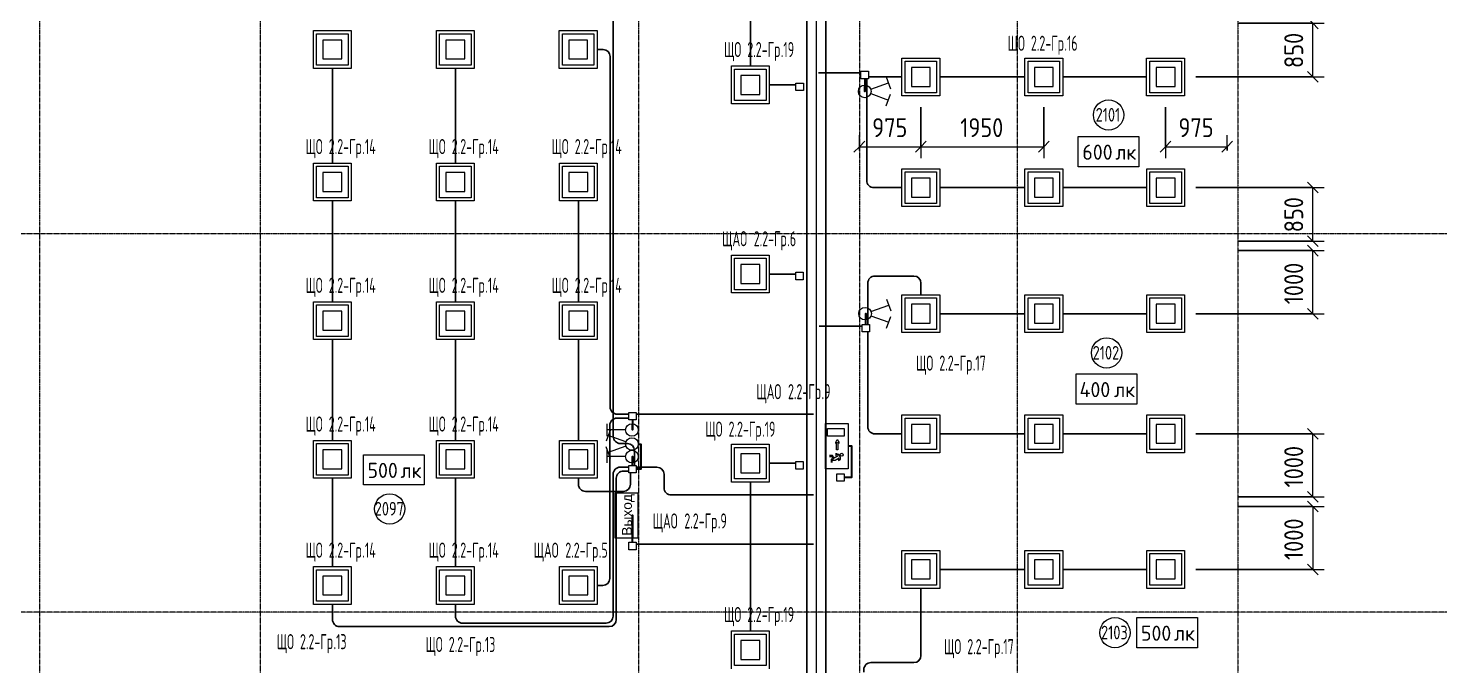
# Model space of a CAD drawing. Header units: millimetres. Extents: x -4730 to 98194, y -4296 to 93388.
# Drawn here: x 35324 to 57702, y 65652 to 75762 of the extents above; entities that cross this region are included whole.
import ezdxf

# ---------------------------------------------------------------- set-up
doc = ezdxf.new("R2010")
doc.units = ezdxf.units.MM
doc.linetypes.add('Линия сетки', pattern=[22.225, 12.7, -3.175, 3.175, -3.175])
for name, color, linetype, lineweight, true_color in [('Кабельные лотки', 5, 'Continuous', 25, 0x0000ff), ('Короба', 7, 'Continuous', 25, 0x008000), ('Соединительные детали коробов', 7, 'Continuous', 25, 0x008000), ('Типовые аннотации', 5, 'Continuous', 18, 0x0000ff)]:
    doc.layers.add(name, color=color, linetype=linetype, lineweight=lineweight, true_color=true_color)
for name, color, linetype, lineweight in [('Марки помещений', 7, 'Continuous', 9), ('Марки силовых электроприборов', 7, 'Continuous', 9), ('Осевая линия', 7, 'Continuous', 18), ('Оси', 7, 'Continuous', 9), ('Провода', 7, 'Continuous', 35), ('Размеры', 7, 'Continuous', 9), ('Размеры-120', 7, 'Continuous', 9)]:
    doc.layers.add(name, color=color, linetype=linetype, lineweight=lineweight)
doc.styles.add('Arial', font='arial.ttf', dxfattribs={"height": 156})
doc.styles.add('GOST Common', font='GOST_Common.ttf', dxfattribs={"width": 0.6, "height": 240})
doc.styles.add('GOST Common_2', font='GOST_Common.ttf', dxfattribs={"height": 240})
doc.styles.add('GOST Common_3', font='GOST_Common.ttf', dxfattribs={"width": 0.9, "height": 300})
doc.styles.add('GOST Common_4', font='GOST_Common.ttf', dxfattribs={"width": 0.8, "height": 216})
doc.dimstyles.new('ADSK_Проверочный', dxfattribs={"dimscale": 304.8, "dimtxt": 301.714499, "dimasz": 0.556693, "dimexe": 0.590551, "dimexo": 0.590551, "dimgap": 0.19685, "dimtad": 1, "dimdec": 3, "dimrnd": 0.001, "dimdsep": 46, "dimtxsty": 'GOST Common_3', "dimblk1": 'OBLIQUE', "dimblk2": 'OBLIQUE', "dimsah": 1, "dimcen": 0.09, "dimazin": 0, "dimtfac": 1, "dimtdec": 4, "dimtix": 1, "dimtmove": 0, "dimatfit": 3, "dimfxl": 1, "dimtvp": 1, "dimtolj": 1, "dimtzin": 0, "dimarcsym": 2})

# ---------------------------------------------------------------- blocks, each defined once
blk = doc.blocks.new('M_Короб_ отвод - Плоский торец - ПВХ - Стандартная-2386742-2-й этаж')
at = {"layer": 'Соединительные детали коробов'}
for p, q in [((0, 111.95), (0, 150.05)), ((-150.05, 0), (-111.95, 0))]:
    blk.add_line(p, q, dxfattribs=at)
blk.add_arc((-111.95, 111.95), 111.95, 270, 0, dxfattribs=at)
blk = doc.blocks.new('DIMBLOCK195-2-й этаж')
at = {"layer": 'Размеры-120'}
for p, q in [((49475, 74512), (49475, 73704)), ((49475, 73884), (49475, 74512)), ((48500, 73884), (48415, 73799)), ((48500, 73824), (48500, 74064)), ((48500, 73884), (48585, 73969)), ((48500, 73884), (49475, 73884)), ((48500, 73884), (48500, 73824)), ((49475, 73884), (49390, 73799)), ((49475, 73884), (49560, 73969))]:
    blk.add_line(p, q, dxfattribs=at)
at = {"layer": 'Размеры-120', "color": 0, "insert": (48704, 74336), "char_height": 300, "width": 681.16, "attachment_point": 1, "line_spacing_factor": 1.022761, "style": 'GOST Common_3'}
blk.add_mtext('975', dxfattribs=at)
blk = doc.blocks.new('_Oblique')
at = {"color": 0, "linetype": 'ByBlock', "lineweight": -2}
blk.add_line((-0.5, -0.5), (0.5, 0.5), dxfattribs=at)
blk = doc.blocks.new('DIMBLOCK196-2-й этаж')
at = {"layer": 'Размеры-120'}
for p, q in [((49475, 74512), (49475, 73704)), ((49475, 73884), (49475, 74512)), ((51425, 74512), (51425, 73704)), ((51425, 73884), (51425, 74512)), ((49475, 73884), (49390, 73799)), ((49475, 73884), (49560, 73969)), ((49475, 73884), (51425, 73884)), ((51425, 73884), (51340, 73799)), ((51425, 73884), (51510, 73969))]:
    blk.add_line(p, q, dxfattribs=at)
at = {"layer": 'Размеры-120', "color": 0, "insert": (50100, 74336), "char_height": 300, "width": 840.71, "attachment_point": 1, "line_spacing_factor": 1.022761, "style": 'GOST Common_3'}
blk.add_mtext('1950', dxfattribs=at)
blk = doc.blocks.new('DIMBLOCK197-2-й этаж')
at = {"layer": 'Размеры-120'}
for p, q in [((53355, 74512), (53355, 73704)), ((53355, 73884), (53355, 74512)), ((53355, 73884), (53270, 73799)), ((53355, 73884), (53440, 73969)), ((53355, 73884), (54330, 73884)), ((54330, 73884), (54245, 73799)), ((54330, 73824), (54330, 74064)), ((54330, 73884), (54415, 73969)), ((54330, 73884), (54330, 73824))]:
    blk.add_line(p, q, dxfattribs=at)
at = {"layer": 'Размеры-120', "color": 0, "insert": (53559, 74336), "char_height": 300, "width": 681.16, "attachment_point": 1, "line_spacing_factor": 1.022761, "style": 'GOST Common_3'}
blk.add_mtext('975', dxfattribs=at)
blk = doc.blocks.new('DIMBLOCK198-2-й этаж')
at = {"layer": 'Размеры-120'}
for p, q in [((55689, 75840), (55604, 75925)), ((54510, 75840), (55869, 75840)), ((55689, 75840), (54510, 75840)), ((55689, 74990), (55689, 75840)), ((55689, 75840), (55774, 75755)), ((53835, 74990), (55869, 74990)), ((55689, 74990), (53835, 74990)), ((55689, 74990), (55604, 75075)), ((55689, 74990), (55774, 74905))]:
    blk.add_line(p, q, dxfattribs=at)
at = {"layer": 'Размеры-120', "color": 0, "insert": (55237, 75131), "char_height": 300, "width": 681.16, "attachment_point": 1, "rotation": 90, "line_spacing_factor": 1.022761, "style": 'GOST Common_3'}
blk.add_mtext('850', dxfattribs=at)
blk = doc.blocks.new('DIMBLOCK199-2-й этаж')
at = {"layer": 'Размеры-120'}
for p, q in [((53837, 73235), (55869, 73235)), ((55689, 73235), (53837, 73235)), ((55689, 73235), (55604, 73320)), ((55689, 72385), (55689, 73235)), ((55689, 73235), (55774, 73150)), ((54510, 72385), (55869, 72385)), ((55689, 72385), (54510, 72385)), ((55689, 72385), (55604, 72470)), ((55689, 72385), (55774, 72300))]:
    blk.add_line(p, q, dxfattribs=at)
at = {"layer": 'Размеры-120', "color": 0, "insert": (55237, 72526), "char_height": 300, "width": 681.16, "attachment_point": 1, "rotation": 90, "line_spacing_factor": 1.022761, "style": 'GOST Common_3'}
blk.add_mtext('850', dxfattribs=at)
blk = doc.blocks.new('DIMBLOCK200-2-й этаж')
at = {"layer": 'Размеры-120'}
for p, q in [((55689, 72235), (55604, 72320)), ((54510, 72235), (55869, 72235)), ((55689, 72235), (54510, 72235)), ((55689, 71235), (55689, 72235)), ((55689, 72235), (55774, 72150)), ((53837, 71235), (55869, 71235)), ((55689, 71235), (53837, 71235)), ((55689, 71235), (55604, 71320)), ((55689, 71235), (55774, 71150))]:
    blk.add_line(p, q, dxfattribs=at)
at = {"layer": 'Размеры-120', "color": 0, "insert": (55237, 71385), "char_height": 300, "width": 840.71, "attachment_point": 1, "rotation": 90, "line_spacing_factor": 1.022761, "style": 'GOST Common_3'}
blk.add_mtext('1000', dxfattribs=at)
blk = doc.blocks.new('DIMBLOCK201-2-й этаж')
at = {"layer": 'Размеры-120'}
for p, q in [((55689, 69330), (55604, 69415)), ((53837, 69330), (55869, 69330)), ((55689, 69330), (53837, 69330)), ((55689, 68330), (55689, 69330)), ((55689, 69330), (55774, 69245)), ((54510, 68330), (55869, 68330)), ((55689, 68330), (54510, 68330)), ((55689, 68330), (55604, 68415)), ((55689, 68330), (55774, 68245))]:
    blk.add_line(p, q, dxfattribs=at)
at = {"layer": 'Размеры-120', "color": 0, "insert": (55237, 68480), "char_height": 300, "width": 840.71, "attachment_point": 1, "rotation": 90, "line_spacing_factor": 1.022761, "style": 'GOST Common_3'}
blk.add_mtext('1000', dxfattribs=at)
blk = doc.blocks.new('DIMBLOCK202-2-й этаж')
at = {"layer": 'Размеры-120'}
for p, q in [((55689, 68180), (55604, 68265)), ((54510, 68180), (55869, 68180)), ((55689, 68180), (54510, 68180)), ((55689, 68180), (55689, 67180)), ((55689, 68180), (55774, 68095)), ((53837, 67180), (55869, 67180)), ((55689, 67180), (53837, 67180)), ((55689, 67180), (55604, 67265)), ((55689, 67180), (55774, 67095))]:
    blk.add_line(p, q, dxfattribs=at)
at = {"layer": 'Размеры-120', "color": 0, "insert": (55237, 67330), "char_height": 300, "width": 840.71, "attachment_point": 1, "rotation": 90, "line_spacing_factor": 1.022761, "style": 'GOST Common_3'}
blk.add_mtext('1000', dxfattribs=at)
blk = doc.blocks.new('ADSK_Марка_Помещение_1_ГОСТ21-501-2011 - Номер-85995-2-й этаж')
at = {"layer": 'Марки помещений'}
blk.add_circle((0, 0), 2, dxfattribs=at)
blk = doc.blocks.new('Морка помещения_освещённость_ - Морка помещения_освещённость_-1484368-2-й этаж')
at = {"layer": 'Марки помещений', "color": 190, "true_color": 0x8000ff}
for p, q in [((-4, 0), (-4, 4)), ((-4, 4), (4, 4)), ((4, 4), (4, 0)), ((4, 0), (-4, 0))]:
    blk.add_line(p, q, dxfattribs=at)

msp = doc.modelspace()

# ---------------------------------------------------------------- linework, layer by layer
at = {"layer": 'Кабельные лотки'}
for p, q in [((47670, 87303.1437), (47670, 43998.1437)), ((47970, 43998.1437), (47970, 87303.1437))]:
    msp.add_line(p, q, dxfattribs=at)
at = {"layer": 'Короба'}
for p, q in [((46775.2025, 75161.4553), (46775.2025, 77866.4553)), ((44598.7742, 76207.09), (44598.7742, 69327.19)), ((44342.5, 75425.0449), (44399.95, 75425.0449)), ((44550, 75274.9949), (44550, 69791.8347)), ((40147.264, 73622.5449), (40147.264, 75127.5449)), ((42097.264, 73622.5449), (42097.264, 75127.5449)), ((48525.6892, 75053), (47852.8775, 75053)), ((49179.764, 74990), (48645.6892, 74990)), ((49774.764, 74990), (51129.764, 74990)), ((51724.764, 74990), (53059.764, 74990)), ((47072.7025, 74863.9553), (47493.0324, 74863.9553)), ((48617.1892, 73385.05), (48617.1892, 74961.5)), ((49179.764, 73235), (48767.2392, 73235)), ((49774.764, 73235), (51129.764, 73235)), ((51724.764, 73235), (53062.028, 73235)), ((40147.264, 71422.5449), (40147.264, 73027.5449)), ((42097.264, 71422.5449), (42097.264, 73027.5449)), ((44047.264, 71422.5449), (44047.264, 73027.5449)), ((47072.7025, 71863.9553), (47491.5557, 71863.9553)), ((48634.0599, 71682.45), (48634.0599, 71065.7322)), ((49327.214, 71832.5), (48784.1099, 71832.5)), ((49477.264, 71532.5), (49477.264, 71682.45)), ((49774.764, 71235), (51129.764, 71235)), ((51724.764, 71235), (53062.028, 71235)), ((48542.5599, 71037.2322), (47862.5599, 71037.2322)), ((48634.0599, 69480.05), (48634.0599, 70945.7322)), ((40147.264, 69222.5449), (40147.264, 70827.5449)), ((42097.264, 69222.5449), (42097.264, 70827.5449)), ((44047.264, 69222.5449), (44047.264, 70827.5449)), ((44700.05, 69641.7847), (44843.2039, 69641.7847)), ((44963.2039, 69641.7847), (47772.8369, 69641.7847)), ((44544.764, 67075.0949), (44544.764, 69428.7347)), ((44694.814, 69578.7847), (44843.2039, 69578.7847)), ((44748.8242, 69177.14), (44784.6539, 69177.14)), ((49179.764, 69330), (48784.1099, 69330)), ((49774.764, 69330), (51129.764, 69330)), ((51724.764, 69330), (53062.028, 69330)), ((44934.7039, 69027.09), (44934.7039, 68830.2847)), ((44747.314, 68801.7847), (44843.2039, 68801.7847)), ((44797.314, 68738.7847), (44843.2039, 68738.7847)), ((44871.7039, 68567.9218), (44871.7039, 68710.2847)), ((44963.2039, 68801.7847), (45253.1539, 68801.7847)), ((47072.7025, 68863.9553), (47491.5557, 68863.9553)), ((40147.264, 67222.5449), (40147.264, 68627.5449)), ((42097.264, 67222.5449), (42097.264, 68627.5449)), ((44047.264, 68627.5449), (44047.264, 68567.9218)), ((44597.264, 66477.5949), (44597.264, 68651.7347)), ((44647.264, 66422.5949), (44647.264, 68588.7347)), ((45403.2039, 68651.7347), (45403.2039, 68511.8347)), ((46775.2025, 68566.4553), (46775.2025, 66201.4553)), ((44197.314, 68417.8718), (44721.6539, 68417.8718)), ((45553.2539, 68361.7847), (47772.8369, 68361.7847)), ((44963.2039, 67581.7847), (47772.8369, 67581.7847)), ((49774.764, 67180), (51129.764, 67180)), ((51724.764, 67180), (53062.028, 67180)), ((44344.764, 66925.0449), (44394.714, 66925.0449)), ((49477.264, 66882.5), (49477.264, 65852.55)), ((40147.264, 66627.5449), (40147.264, 66422.5949)), ((42097.264, 66627.5449), (42097.264, 66477.5949)), ((40297.314, 66272.5449), (44497.214, 66272.5449)), ((42247.314, 66327.5449), (44447.214, 66327.5449)), ((49327.214, 65702.5), (48721.1099, 65702.5))]:
    msp.add_line(p, q, dxfattribs=at)
at = {"layer": 'Осевая линия'}
msp.add_line((47820, 43998.1437), (47820, 87303.1437), dxfattribs=at)
at = {"layer": 'Оси', "linetype": 'Линия сетки'}
for p, q in [((35500, 93388.3703), (35500, -3096.3487)), ((39000, 93388.3703), (39000, -3096.3487)), ((45000, 93388.3703), (45000, -3096.3487)), ((48500, 93388.3703), (48500, -3096.3487)), ((51000, 93388.3703), (51000, -3096.3487)), ((54500, 93388.3703), (54500, -3096.3487)), ((98194.2682, 72500), (-3530.0173, 72500)), ((98194.2682, 66500), (-3530.0173, 66500))]:
    msp.add_line(p, q, dxfattribs=at)
at = {"layer": 'Провода', "flags": 128}
for points in [[(48585.688, 74961.5), (48585.6843, 74760), (48585.6843, 74860)], [(48602.5587, 71065.7322), (48602.5551, 71236.1184), (48602.5551, 71136.8304)], [(44903.2026, 69550.2847), (44903.1991, 69391.0028), (44903.1991, 69490.611)], [(44994.3567, 69168.6933), (45035, 69168.6933), (45035, 68770.2867), (44963.2039, 68770.2856)], [(44903.2024, 68830.2847), (44903.1991, 68968.6933), (44903.1991, 68869.085)], [(48321.7452, 69139.2755), (48375, 69140.4212), (48375, 68637.8391), (48261.1821, 68637.8377)], [(44903.2033, 67610.2847), (44903.1991, 68040), (44903.1991, 67674.9821)]]:
    msp.add_lwpolyline(points, dxfattribs=at)
at = {"layer": 'Типовые аннотации'}
for p, q in [((39845, 75725.0449), (40445, 75725.0449)), ((39845, 75125.0449), (39845, 75725.0449)), ((39895, 75675.0449), (40395, 75675.0449)), ((39895, 75175.0449), (39895, 75675.0449)), ((40395, 75675.0449), (40395, 75175.0449)), ((40445, 75725.0449), (40445, 75125.0449)), ((41795, 75725.0449), (42395, 75725.0449)), ((41795, 75125.0449), (41795, 75725.0449)), ((41845, 75675.0449), (42345, 75675.0449)), ((41845, 75175.0449), (41845, 75675.0449)), ((42345, 75675.0449), (42345, 75175.0449)), ((42395, 75725.0449), (42395, 75125.0449)), ((39995, 75575.0449), (39995, 75275.0449)), ((40295, 75575.0449), (39995, 75575.0449)), ((40295, 75275.0449), (40295, 75575.0449)), ((41945, 75575.0449), (41945, 75275.0449)), ((42245, 75575.0449), (41945, 75575.0449)), ((42245, 75275.0449), (42245, 75575.0449)), ((39995, 75275.0449), (40295, 75275.0449)), ((41945, 75275.0449), (42245, 75275.0449)), ((49175, 75290), (49775, 75290)), ((49175, 74690), (49175, 75290)), ((49225, 75240), (49725, 75240)), ((49225, 74740), (49225, 75240)), ((49725, 75240), (49725, 74740)), ((49775, 75290), (49775, 74690)), ((51125, 75290), (51725, 75290)), ((51125, 74690), (51125, 75290)), ((51175, 75240), (51675, 75240)), ((51175, 74740), (51175, 75240)), ((51675, 75240), (51675, 74740)), ((51725, 75290), (51725, 74690)), ((53055, 75290), (53655, 75290)), ((53055, 74690), (53055, 75290)), ((53105, 75240), (53605, 75240)), ((53105, 74740), (53105, 75240)), ((53605, 75240), (53605, 74740)), ((53655, 75290), (53655, 74690)), ((40445, 75125.0449), (39845, 75125.0449)), ((40395, 75175.0449), (39895, 75175.0449)), ((42395, 75125.0449), (41795, 75125.0449)), ((42345, 75175.0449), (41845, 75175.0449)), ((46472.9385, 75163.9553), (47072.9385, 75163.9553)), ((46472.9385, 74563.9553), (46472.9385, 75163.9553)), ((46522.9385, 75113.9553), (47022.9385, 75113.9553)), ((46522.9385, 74613.9553), (46522.9385, 75113.9553)), ((46622.9385, 75013.9553), (46622.9385, 74713.9553)), ((46922.9385, 75013.9553), (46622.9385, 75013.9553)), ((46922.9385, 74713.9553), (46922.9385, 75013.9553)), ((47022.9385, 75113.9553), (47022.9385, 74613.9553)), ((47072.9385, 75163.9553), (47072.9385, 74563.9553)), ((48927.3184, 74990.7773), (48995.7224, 74802.8388)), ((49325, 75140), (49325, 74840)), ((49625, 75140), (49325, 75140)), ((49625, 74840), (49625, 75140)), ((51275, 75140), (51275, 74840)), ((51575, 75140), (51275, 75140)), ((51575, 74840), (51575, 75140)), ((53205, 75140), (53205, 74840)), ((53505, 75140), (53205, 75140)), ((53505, 74840), (53505, 75140)), ((48679.6126, 74794.202), (48961.5204, 74896.8081)), ((49325, 74840), (49625, 74840)), ((51275, 74840), (51575, 74840)), ((53205, 74840), (53505, 74840)), ((47072.9385, 74563.9553), (46472.9385, 74563.9553)), ((47022.9385, 74613.9553), (46522.9385, 74613.9553)), ((46622.9385, 74713.9553), (46922.9385, 74713.9553)), ((48679.6126, 74725.798), (48961.5204, 74623.1919)), ((48927.3184, 74529.2227), (48995.7224, 74717.1612)), ((49775, 74690), (49175, 74690)), ((49725, 74740), (49225, 74740)), ((51725, 74690), (51125, 74690)), ((51675, 74740), (51175, 74740)), ((53655, 74690), (53055, 74690)), ((53605, 74740), (53105, 74740)), ((39845, 73625.0449), (40445, 73625.0449)), ((39845, 73025.0449), (39845, 73625.0449)), ((40445, 73625.0449), (40445, 73025.0449)), ((41795, 73625.0449), (42395, 73625.0449)), ((41795, 73025.0449), (41795, 73625.0449)), ((42395, 73625.0449), (42395, 73025.0449)), ((43745, 73625.0449), (44345, 73625.0449)), ((43745, 73025.0449), (43745, 73625.0449)), ((44345, 73625.0449), (44345, 73025.0449)), ((39895, 73575.0449), (40395, 73575.0449)), ((39895, 73075.0449), (39895, 73575.0449)), ((39995, 73475.0449), (39995, 73175.0449)), ((40295, 73475.0449), (39995, 73475.0449)), ((40295, 73175.0449), (40295, 73475.0449)), ((40395, 73575.0449), (40395, 73075.0449)), ((41845, 73575.0449), (42345, 73575.0449)), ((41845, 73075.0449), (41845, 73575.0449)), ((41945, 73475.0449), (41945, 73175.0449)), ((42245, 73475.0449), (41945, 73475.0449)), ((42245, 73175.0449), (42245, 73475.0449)), ((42345, 73575.0449), (42345, 73075.0449)), ((43795, 73575.0449), (44295, 73575.0449)), ((43795, 73075.0449), (43795, 73575.0449)), ((43895, 73475.0449), (43895, 73175.0449)), ((44195, 73475.0449), (43895, 73475.0449)), ((44195, 73175.0449), (44195, 73475.0449)), ((44295, 73575.0449), (44295, 73075.0449)), ((49175, 73535), (49775, 73535)), ((49175, 72935), (49175, 73535)), ((49225, 73485), (49725, 73485)), ((49225, 72985), (49225, 73485)), ((49725, 73485), (49725, 72985)), ((49775, 73535), (49775, 72935)), ((51125, 73535), (51725, 73535)), ((51125, 72935), (51125, 73535)), ((51175, 73485), (51675, 73485)), ((51175, 72985), (51175, 73485)), ((51675, 73485), (51675, 72985)), ((51725, 73535), (51725, 72935)), ((53057.264, 73535), (53657.264, 73535)), ((53057.264, 72935), (53057.264, 73535)), ((53107.264, 73485), (53607.264, 73485)), ((53107.264, 72985), (53107.264, 73485)), ((53607.264, 73485), (53607.264, 72985)), ((53657.264, 73535), (53657.264, 72935)), ((49325, 73385), (49325, 73085)), ((49625, 73385), (49325, 73385)), ((49625, 73085), (49625, 73385)), ((51275, 73385), (51275, 73085)), ((51575, 73385), (51275, 73385)), ((51575, 73085), (51575, 73385)), ((53207.264, 73385), (53207.264, 73085)), ((53507.264, 73385), (53207.264, 73385)), ((53507.264, 73085), (53507.264, 73385)), ((40445, 73025.0449), (39845, 73025.0449)), ((40395, 73075.0449), (39895, 73075.0449)), ((39995, 73175.0449), (40295, 73175.0449)), ((42395, 73025.0449), (41795, 73025.0449)), ((42345, 73075.0449), (41845, 73075.0449)), ((41945, 73175.0449), (42245, 73175.0449)), ((44345, 73025.0449), (43745, 73025.0449)), ((44295, 73075.0449), (43795, 73075.0449)), ((43895, 73175.0449), (44195, 73175.0449)), ((49725, 72985), (49225, 72985)), ((49325, 73085), (49625, 73085)), ((51675, 72985), (51175, 72985)), ((51275, 73085), (51575, 73085)), ((53607.264, 72985), (53107.264, 72985)), ((53207.264, 73085), (53507.264, 73085)), ((49775, 72935), (49175, 72935)), ((51725, 72935), (51125, 72935)), ((53657.264, 72935), (53057.264, 72935)), ((39845, 71425.0449), (40445, 71425.0449)), ((39845, 70825.0449), (39845, 71425.0449)), ((40445, 71425.0449), (40445, 70825.0449)), ((41795, 71425.0449), (42395, 71425.0449)), ((41795, 70825.0449), (41795, 71425.0449)), ((42395, 71425.0449), (42395, 70825.0449)), ((43745, 71425.0449), (44345, 71425.0449)), ((43745, 70825.0449), (43745, 71425.0449)), ((44345, 71425.0449), (44345, 70825.0449)), ((48932.3184, 71466.8957), (49000.7224, 71278.9572)), ((49175, 71535), (49775, 71535)), ((49175, 70935), (49175, 71535)), ((49225, 71485), (49725, 71485)), ((49225, 70985), (49225, 71485)), ((49725, 71485), (49725, 70985)), ((49775, 71535), (49775, 70935)), ((51125, 71535), (51725, 71535)), ((51125, 70935), (51125, 71535)), ((51175, 71485), (51675, 71485)), ((51175, 70985), (51175, 71485)), ((51675, 71485), (51675, 70985)), ((51725, 71535), (51725, 70935)), ((53057.264, 71535), (53657.264, 71535)), ((53057.264, 70935), (53057.264, 71535)), ((53107.264, 71485), (53607.264, 71485)), ((53107.264, 70985), (53107.264, 71485)), ((53607.264, 71485), (53607.264, 70985)), ((53657.264, 71535), (53657.264, 70935)), ((39895, 71375.0449), (40395, 71375.0449)), ((39895, 70875.0449), (39895, 71375.0449)), ((39995, 71275.0449), (39995, 70975.0449)), ((40295, 71275.0449), (39995, 71275.0449)), ((40295, 70975.0449), (40295, 71275.0449)), ((40395, 71375.0449), (40395, 70875.0449)), ((41845, 71375.0449), (42345, 71375.0449)), ((41845, 70875.0449), (41845, 71375.0449)), ((41945, 71275.0449), (41945, 70975.0449)), ((42245, 71275.0449), (41945, 71275.0449)), ((42245, 70975.0449), (42245, 71275.0449)), ((42345, 71375.0449), (42345, 70875.0449)), ((43795, 71375.0449), (44295, 71375.0449)), ((43795, 70875.0449), (43795, 71375.0449)), ((43895, 71275.0449), (43895, 70975.0449)), ((44195, 71275.0449), (43895, 71275.0449)), ((44195, 70975.0449), (44195, 71275.0449)), ((44295, 71375.0449), (44295, 70875.0449)), ((48684.6126, 71270.3204), (48966.5204, 71372.9265)), ((48684.6126, 71201.9164), (48966.5204, 71099.3103)), ((48932.3184, 71005.3411), (49000.7224, 71193.2796)), ((49325, 71385), (49325, 71085)), ((49625, 71385), (49325, 71385)), ((49625, 71085), (49625, 71385)), ((51275, 71385), (51275, 71085)), ((51575, 71385), (51275, 71385)), ((51575, 71085), (51575, 71385)), ((53207.264, 71385), (53207.264, 71085)), ((53507.264, 71385), (53207.264, 71385)), ((53507.264, 71085), (53507.264, 71385)), ((39995, 70975.0449), (40295, 70975.0449)), ((41945, 70975.0449), (42245, 70975.0449)), ((43895, 70975.0449), (44195, 70975.0449)), ((49725, 70985), (49225, 70985)), ((49325, 71085), (49625, 71085)), ((51675, 70985), (51175, 70985)), ((51275, 71085), (51575, 71085)), ((53607.264, 70985), (53107.264, 70985)), ((53207.264, 71085), (53507.264, 71085)), ((40445, 70825.0449), (39845, 70825.0449)), ((40395, 70875.0449), (39895, 70875.0449)), ((42395, 70825.0449), (41795, 70825.0449)), ((42345, 70875.0449), (41845, 70875.0449)), ((44345, 70825.0449), (43745, 70825.0449)), ((44295, 70875.0449), (43795, 70875.0449)), ((49775, 70935), (49175, 70935)), ((51725, 70935), (51125, 70935)), ((53657.264, 70935), (53057.264, 70935)), ((49175, 69630), (49775, 69630)), ((49175, 69030), (49175, 69630)), ((49775, 69630), (49775, 69030)), ((51125, 69630), (51725, 69630)), ((51125, 69030), (51125, 69630)), ((51725, 69630), (51725, 69030)), ((53057.264, 69630), (53657.264, 69630)), ((53057.264, 69030), (53057.264, 69630)), ((53657.264, 69630), (53657.264, 69030)), ((44552.6816, 69399.4706), (44484.2776, 69211.5321)), ((49225, 69580), (49725, 69580)), ((49225, 69080), (49225, 69580)), ((49325, 69480), (49325, 69180)), ((49625, 69480), (49325, 69480)), ((49625, 69180), (49625, 69480)), ((49725, 69580), (49725, 69080)), ((51175, 69580), (51675, 69580)), ((51175, 69080), (51175, 69580)), ((51275, 69480), (51275, 69180)), ((51575, 69480), (51275, 69480)), ((51575, 69180), (51575, 69480)), ((51675, 69580), (51675, 69080)), ((53107.264, 69580), (53607.264, 69580)), ((53107.264, 69080), (53107.264, 69580)), ((53207.264, 69480), (53207.264, 69180)), ((53507.264, 69480), (53207.264, 69480)), ((53507.264, 69180), (53507.264, 69480)), ((53607.264, 69580), (53607.264, 69080)), ((39845, 69225.0449), (40445, 69225.0449)), ((39845, 68625.0449), (39845, 69225.0449)), ((39895, 69175.0449), (40395, 69175.0449)), ((39895, 68675.0449), (39895, 69175.0449)), ((40395, 69175.0449), (40395, 68675.0449)), ((40445, 69225.0449), (40445, 68625.0449)), ((41795, 69225.0449), (42395, 69225.0449)), ((41795, 68625.0449), (41795, 69225.0449)), ((41845, 69175.0449), (42345, 69175.0449)), ((41845, 68675.0449), (41845, 69175.0449)), ((42345, 69175.0449), (42345, 68675.0449)), ((42395, 69225.0449), (42395, 68625.0449)), ((43745, 69225.0449), (44345, 69225.0449)), ((43745, 68625.0449), (43745, 69225.0449)), ((43795, 69175.0449), (44295, 69175.0449)), ((43795, 68675.0449), (43795, 69175.0449)), ((44295, 69175.0449), (44295, 68675.0449)), ((44345, 69225.0449), (44345, 68625.0449)), ((44800.3874, 69202.8953), (44518.4796, 69305.5014)), ((46472.9385, 69163.9553), (47072.9385, 69163.9553)), ((46472.9385, 68563.9553), (46472.9385, 69163.9553)), ((47072.9385, 69163.9553), (47072.9385, 68563.9553)), ((49325, 69180), (49625, 69180)), ((51275, 69180), (51575, 69180)), ((53207.264, 69180), (53507.264, 69180)), ((39995, 69075.0449), (39995, 68775.0449)), ((40295, 69075.0449), (39995, 69075.0449)), ((40295, 68775.0449), (40295, 69075.0449)), ((41945, 69075.0449), (41945, 68775.0449)), ((42245, 69075.0449), (41945, 69075.0449)), ((42245, 68775.0449), (42245, 69075.0449)), ((43895, 69075.0449), (43895, 68775.0449)), ((44195, 69075.0449), (43895, 69075.0449)), ((44195, 68775.0449), (44195, 69075.0449)), ((44552.6816, 68937.916), (44484.2776, 69125.8545)), ((44494.3567, 69068.6933), (44494.3567, 68868.6933)), ((44794.3567, 68968.6933), (44494.3567, 68968.6933)), ((44800.3874, 69134.4913), (44518.4796, 69031.8853)), ((46522.9385, 69113.9553), (47022.9385, 69113.9553)), ((46522.9385, 68613.9553), (46522.9385, 69113.9553)), ((46622.9385, 69013.9553), (46622.9385, 68713.9553)), ((46922.9385, 69013.9553), (46622.9385, 69013.9553)), ((46922.9385, 68713.9553), (46922.9385, 69013.9553)), ((47022.9385, 69113.9553), (47022.9385, 68613.9553)), ((49775, 69030), (49175, 69030)), ((49725, 69080), (49225, 69080)), ((51725, 69030), (51125, 69030)), ((51675, 69080), (51175, 69080)), ((53657.264, 69030), (53057.264, 69030)), ((53607.264, 69080), (53107.264, 69080)), ((39995, 68775.0449), (40295, 68775.0449)), ((41945, 68775.0449), (42245, 68775.0449)), ((43895, 68775.0449), (44195, 68775.0449)), ((46622.9385, 68713.9553), (46922.9385, 68713.9553)), ((40445, 68625.0449), (39845, 68625.0449)), ((40395, 68675.0449), (39895, 68675.0449)), ((42395, 68625.0449), (41795, 68625.0449)), ((42345, 68675.0449), (41845, 68675.0449)), ((44345, 68625.0449), (43745, 68625.0449)), ((44295, 68675.0449), (43795, 68675.0449)), ((47072.9385, 68563.9553), (46472.9385, 68563.9553)), ((47022.9385, 68613.9553), (46522.9385, 68613.9553)), ((49175, 67480), (49775, 67480)), ((49175, 66880), (49175, 67480)), ((49225, 67430), (49725, 67430)), ((49225, 66930), (49225, 67430)), ((49725, 67430), (49725, 66930)), ((49775, 67480), (49775, 66880)), ((51125, 67480), (51725, 67480)), ((51125, 66880), (51125, 67480)), ((51175, 67430), (51675, 67430)), ((51175, 66930), (51175, 67430)), ((51675, 67430), (51675, 66930)), ((51725, 67480), (51725, 66880)), ((53057.264, 67480), (53657.264, 67480)), ((53057.264, 66880), (53057.264, 67480)), ((53107.264, 67430), (53607.264, 67430)), ((53107.264, 66930), (53107.264, 67430)), ((53607.264, 67430), (53607.264, 66930)), ((53657.264, 67480), (53657.264, 66880)), ((39845, 67225.0449), (40445, 67225.0449)), ((39845, 66625.0449), (39845, 67225.0449)), ((39895, 67175.0449), (40395, 67175.0449)), ((39895, 66675.0449), (39895, 67175.0449)), ((40395, 67175.0449), (40395, 66675.0449)), ((40445, 67225.0449), (40445, 66625.0449)), ((41795, 67225.0449), (42395, 67225.0449)), ((41795, 66625.0449), (41795, 67225.0449)), ((41845, 67175.0449), (42345, 67175.0449)), ((41845, 66675.0449), (41845, 67175.0449)), ((42345, 67175.0449), (42345, 66675.0449)), ((42395, 67225.0449), (42395, 66625.0449)), ((49325, 67330), (49325, 67030)), ((49625, 67330), (49325, 67330)), ((49625, 67030), (49625, 67330)), ((51275, 67330), (51275, 67030)), ((51575, 67330), (51275, 67330)), ((51575, 67030), (51575, 67330)), ((53207.264, 67330), (53207.264, 67030)), ((53507.264, 67330), (53207.264, 67330)), ((53507.264, 67030), (53507.264, 67330)), ((39995, 67075.0449), (39995, 66775.0449)), ((40295, 67075.0449), (39995, 67075.0449)), ((40295, 66775.0449), (40295, 67075.0449)), ((41945, 67075.0449), (41945, 66775.0449)), ((42245, 67075.0449), (41945, 67075.0449)), ((42245, 66775.0449), (42245, 67075.0449)), ((49725, 66930), (49225, 66930)), ((49325, 67030), (49625, 67030)), ((51675, 66930), (51175, 66930)), ((51275, 67030), (51575, 67030)), ((53607.264, 66930), (53107.264, 66930)), ((53207.264, 67030), (53507.264, 67030)), ((39995, 66775.0449), (40295, 66775.0449)), ((41945, 66775.0449), (42245, 66775.0449)), ((49775, 66880), (49175, 66880)), ((51725, 66880), (51125, 66880)), ((53657.264, 66880), (53057.264, 66880)), ((40445, 66625.0449), (39845, 66625.0449)), ((40395, 66675.0449), (39895, 66675.0449)), ((42395, 66625.0449), (41795, 66625.0449)), ((42345, 66675.0449), (41845, 66675.0449)), ((46472.9385, 66203.9553), (47072.9385, 66203.9553)), ((46472.9385, 65603.9553), (46472.9385, 66203.9553)), ((46522.9385, 66153.9553), (47022.9385, 66153.9553)), ((46522.9385, 65653.9553), (46522.9385, 66153.9553)), ((46622.9385, 66053.9553), (46622.9385, 65753.9553)), ((46922.9385, 66053.9553), (46622.9385, 66053.9553)), ((46922.9385, 65753.9553), (46922.9385, 66053.9553)), ((47022.9385, 66153.9553), (47022.9385, 65653.9553)), ((47072.9385, 66203.9553), (47072.9385, 65603.9553)), ((47022.9385, 65653.9553), (46522.9385, 65653.9553)), ((46622.9385, 65753.9553), (46922.9385, 65753.9553))]:
    msp.add_line(p, q, dxfattribs=at)
at = {"layer": 'Типовые аннотации', "color": 1, "true_color": 0xff0000}
for p, q in [((43742.736, 75725.0449), (44342.736, 75725.0449)), ((43742.736, 75125.0449), (43742.736, 75725.0449)), ((43792.736, 75675.0449), (44292.736, 75675.0449)), ((43792.736, 75175.0449), (43792.736, 75675.0449)), ((44292.736, 75675.0449), (44292.736, 75175.0449)), ((44342.736, 75725.0449), (44342.736, 75125.0449)), ((43892.736, 75575.0449), (43892.736, 75275.0449)), ((44192.736, 75575.0449), (43892.736, 75575.0449)), ((44192.736, 75275.0449), (44192.736, 75575.0449)), ((43892.736, 75275.0449), (44192.736, 75275.0449)), ((44342.736, 75125.0449), (43742.736, 75125.0449)), ((44292.736, 75175.0449), (43792.736, 75175.0449)), ((46472.9385, 72163.9553), (47072.9385, 72163.9553)), ((46472.9385, 71563.9553), (46472.9385, 72163.9553)), ((46522.9385, 72113.9553), (47022.9385, 72113.9553)), ((46522.9385, 71613.9553), (46522.9385, 72113.9553)), ((47022.9385, 72113.9553), (47022.9385, 71613.9553)), ((47072.9385, 72163.9553), (47072.9385, 71563.9553)), ((46622.9385, 72013.9553), (46622.9385, 71713.9553)), ((46922.9385, 72013.9553), (46622.9385, 72013.9553)), ((46922.9385, 71713.9553), (46922.9385, 72013.9553)), ((47491.5557, 71892.4553), (47611.5557, 71892.4553)), ((47491.5557, 71772.4553), (47491.5557, 71892.4553)), ((47611.5557, 71892.4553), (47611.5557, 71772.4553)), ((47022.9385, 71613.9553), (46522.9385, 71613.9553)), ((46622.9385, 71713.9553), (46922.9385, 71713.9553)), ((47611.5557, 71772.4553), (47491.5557, 71772.4553)), ((47072.9385, 71563.9553), (46472.9385, 71563.9553)), ((44843.2039, 69670.2847), (44963.2039, 69670.2847)), ((44843.2039, 69550.2847), (44843.2039, 69670.2847)), ((44963.2039, 69670.2847), (44963.2039, 69550.2847)), ((44494.3567, 69491.0028), (44494.3567, 69291.0028)), ((44794.3567, 69391.0028), (44494.3567, 69391.0028)), ((44963.2039, 69550.2847), (44843.2039, 69550.2847)), ((48141.1821, 68697.837), (48261.1821, 68697.837)), ((48141.1821, 68577.837), (48141.1821, 68697.837)), ((48261.1821, 68577.837), (48141.1821, 68577.837)), ((48261.1821, 68697.837), (48261.1821, 68577.837)), ((44843.2039, 67610.2847), (44963.2039, 67610.2847)), ((44843.2039, 67490.2847), (44843.2039, 67610.2847)), ((44963.2039, 67610.2847), (44963.2039, 67490.2847)), ((44963.2039, 67490.2847), (44843.2039, 67490.2847)), ((43745, 67225.0449), (44345, 67225.0449)), ((43745, 66625.0449), (43745, 67225.0449)), ((43795, 67175.0449), (44295, 67175.0449)), ((43795, 66675.0449), (43795, 67175.0449)), ((44295, 67175.0449), (44295, 66675.0449)), ((44345, 67225.0449), (44345, 66625.0449)), ((43895, 67075.0449), (43895, 66775.0449)), ((44195, 67075.0449), (43895, 67075.0449)), ((44195, 66775.0449), (44195, 67075.0449)), ((43895, 66775.0449), (44195, 66775.0449)), ((44345, 66625.0449), (43745, 66625.0449)), ((44295, 66675.0449), (43795, 66675.0449))]:
    msp.add_line(p, q, dxfattribs=at)
at = {"layer": 'Типовые аннотации', "color": 7}
for p, q in [((48525.6892, 75081.5), (48645.6892, 75081.5)), ((48525.6892, 74961.5), (48525.6892, 75081.5)), ((48645.6892, 75081.5), (48645.6892, 74961.5)), ((48645.6892, 74961.5), (48525.6892, 74961.5)), ((48542.5599, 71065.7322), (48662.5599, 71065.7322)), ((48542.5599, 70945.7322), (48542.5599, 71065.7322)), ((48662.5599, 70945.7322), (48542.5599, 70945.7322)), ((48662.5599, 71065.7322), (48662.5599, 70945.7322)), ((44843.2039, 68830.2847), (44963.2039, 68830.2847)), ((44843.2039, 68710.2847), (44843.2039, 68830.2847)), ((44963.2039, 68710.2847), (44843.2039, 68710.2847)), ((44963.2039, 68830.2847), (44963.2039, 68710.2847))]:
    msp.add_line(p, q, dxfattribs=at)
at = {"layer": 'Типовые аннотации', "color": 16, "true_color": 0x800000}
for p, q in [((47493.0324, 74892.4553), (47613.0324, 74892.4553)), ((47493.0324, 74772.4553), (47493.0324, 74892.4553)), ((47613.0324, 74772.4553), (47493.0324, 74772.4553)), ((47613.0324, 74892.4553), (47613.0324, 74772.4553)), ((47491.5557, 68892.4553), (47611.5557, 68892.4553)), ((47491.5557, 68772.4553), (47491.5557, 68892.4553)), ((47611.5557, 68772.4553), (47491.5557, 68772.4553)), ((47611.5557, 68892.4553), (47611.5557, 68772.4553))]:
    msp.add_line(p, q, dxfattribs=at)
at = {"layer": 'Типовые аннотации', "color": 96, "true_color": 0x008000}
for p, q in [((47961.7452, 69495.4033), (48321.7452, 69495.4033)), ((47961.7452, 68775.4033), (47961.7452, 69495.4033)), ((47993.1554, 69294.4109), (47993.1554, 69414.4109)), ((47993.1554, 69414.4109), (48257.1554, 69414.4109)), ((48257.1554, 69414.4109), (48257.1554, 69294.4109)), ((48321.7452, 69495.4033), (48321.7452, 68775.4033)), ((48257.1554, 69294.4109), (47993.1554, 69294.4109)), ((48125.3592, 69199.5243), (48149.3592, 69241.0935)), ((48125.3592, 69175.5243), (48125.3592, 69199.5243)), ((48137.3592, 69196.3089), (48125.3592, 69175.5243)), ((48137.3592, 69076.3089), (48137.3592, 69196.3089)), ((48149.3592, 69241.0935), (48173.3592, 69199.5243)), ((48173.3592, 69175.5243), (48161.3592, 69196.3089)), ((48161.3592, 69196.3089), (48161.3592, 69076.3089)), ((48173.3592, 69199.5243), (48173.3592, 69175.5243)), ((48075.5816, 68988.0369), (48027.5816, 68988.0369)), ((48027.5816, 68970.0369), (48065.1893, 68970.0369)), ((48088.0124, 68930.5062), (48053.1893, 68930.5062)), ((48053.1893, 68930.5062), (48053.1893, 68876.5062)), ((48065.1893, 68970.0369), (48088.0124, 68930.5062)), ((48099.5816, 68946.4677), (48075.5816, 68988.0369)), ((48161.9355, 68982.4677), (48099.5816, 68946.4677)), ((48119.1893, 68912.5062), (48181.5431, 68948.5062)), ((48127.5431, 69024.4677), (48127.5431, 68982.4677)), ((48161.3592, 69076.3089), (48137.3592, 69076.3089)), ((48145.5431, 69000.4677), (48145.5431, 69024.4677)), ((48175.5431, 69000.4677), (48145.5431, 69000.4677)), ((48181.5431, 68933.2908), (48159.3662, 68920.487)), ((48199.5431, 68958.8985), (48175.5431, 69000.4677)), ((48199.5431, 68922.8985), (48199.5431, 68958.8985)), ((48321.7452, 68775.4033), (47961.7452, 68775.4033)), ((48071.1893, 68876.5062), (48071.1893, 68912.5062)), ((48071.1893, 68912.5062), (48119.1893, 68912.5062)), ((48168.3662, 68904.8985), (48199.5431, 68922.8985)), ((44626.7452, 68394.9821), (44986.7452, 68394.9821)), ((44626.7452, 67674.9821), (44626.7452, 68394.9821)), ((44986.7452, 68394.9821), (44986.7452, 67674.9821)), ((44986.7452, 67674.9821), (44626.7452, 67674.9821))]:
    msp.add_line(p, q, dxfattribs=at)
at = {"layer": 'Типовые аннотации'}
for centre in [(48585.6433, 74760), (48590.6433, 71236.1184), (44894.3567, 69168.6933), (44894.3567, 68968.6933)]:
    msp.add_circle(centre, 100, dxfattribs=at)
at = {"layer": 'Типовые аннотации', "color": 1, "true_color": 0xff0000}
msp.add_circle((44894.3567, 69391.0028), 100, dxfattribs=at)
at = {"layer": 'Типовые аннотации', "color": 96, "true_color": 0x008000}
msp.add_circle((48220.0744, 68998.465), 24, dxfattribs=at)

# ---------------------------------------------------------------- block references
at = {"layer": 'Марки помещений', "xscale": 120, "yscale": 120, "zscale": 120}
for p in [(52451.6271, 74386.859), (52419.9388, 70613.1284), (41054.1611, 68139.8167), (52552.6271, 66176.6885)]:
    msp.add_blockref('ADSK_Марка_Помещение_1_ГОСТ21-501-2011 - Номер-85995-2-й этаж', p, dxfattribs=at)
at = {"layer": 'Марки помещений', "color": 190, "true_color": 0x8000ff, "xscale": 120, "yscale": 120, "zscale": 120}
for p in [(52451.6271, 73564.9989), (52419.9388, 69799.7035), (41118.7992, 68518.8893), (53381.0306, 65936.6885)]:
    msp.add_blockref('Морка помещения_освещённость_ - Морка помещения_освещённость_-1484368-2-й этаж', p, dxfattribs=at)
at = {"layer": 'Соединительные детали коробов'}
for p, rotation in [((44550, 75425.0449), 90), ((48617.1892, 73235), 270), ((48634.0599, 71832.5), 180), ((49477.264, 71832.5), 90), ((44550, 69641.7847), 270), ((44544.764, 69578.7847), 180), ((48634.0599, 69330), 270), ((44598.7742, 69177.14), 270), ((44934.7039, 69177.14), 90), ((44597.264, 68801.7847), 180), ((44647.264, 68738.7847), 180), ((45403.2039, 68801.7847), 90), ((44047.264, 68417.8718), 270), ((45403.2039, 68361.7847), 270), ((42097.264, 66327.5449), 270), ((40147.264, 66272.5449), 270), ((48571.0599, 65702.5), 180)]:
    msp.add_blockref('M_Короб_ отвод - Плоский торец - ПВХ - Стандартная-2386742-2-й этаж', p, dxfattribs=dict(at, rotation=rotation))
for p in [(44871.7039, 68417.8718), (44544.764, 66925.0449), (44597.264, 66327.5449), (44647.264, 66272.5449), (49477.264, 65702.5)]:
    msp.add_blockref('M_Короб_ отвод - Плоский торец - ПВХ - Стандартная-2386742-2-й этаж', p, dxfattribs=at)

# ---------------------------------------------------------------- texts
at = {"layer": 'Марки помещений', "char_height": 216, "attachment_point": 1, "style": 'GOST Common_4'}
for s, insert, width in [('2101', (52246.3512, 74497.6462), 507.9492), ('2102', (52198.8229, 70723.9156), 546.4302), ('2097', (40817.2052, 68250.6039), 584.9112), ('2103', (52331.5112, 66287.4757), 546.4302)]:
    msp.add_mtext(s, dxfattribs=dict(at, insert=insert, width=width))
at = {"layer": 'Марки помещений', "color": 190, "true_color": 0x8000ff, "char_height": 240, "attachment_point": 1, "style": 'GOST Common_2'}
for s, insert, width in [('600', (52035.5432, 73916.7109), 634.9365), ('лк', (52559.4182, 73916.7109), 413.67075), ('400', (51991.855, 70151.4154), 663.79725), ('лк', (52539.5425, 70151.4154), 413.67075), ('500', (40702.7153, 68870.6012), 634.9365), ('лк', (41226.5903, 68870.6012), 413.67075), ('500', (52964.9468, 66288.4005), 634.9365), ('лк', (53488.8218, 66288.4005), 413.67075)]:
    msp.add_mtext(s, dxfattribs=dict(at, insert=insert, width=width))
at = {"layer": 'Марки силовых электроприборов', "char_height": 240, "attachment_point": 1, "style": 'GOST Common'}
for s, insert, width in [('ЩО', (50851.5438, 75643.975), 340.55685), (' 2.2-', (51132.5313, 75643.975), 496.4049), ('Гр', (51542.1063, 75643.975), 253.9746), ('.16', (51751.6563, 75643.975), 265.5189), ('ЩО', (46355.3438, 75544.1377), 340.55685), (' 2.2-', (46636.3313, 75544.1377), 496.4049), ('Гр', (47045.9063, 75544.1377), 253.9746), ('.19', (47255.4563, 75544.1377), 265.5189), ('ЩО', (39720.2053, 74005.2273), 340.55685), (' 2.2-', (40001.1928, 74005.2273), 496.4049), ('Гр', (40410.7678, 74005.2273), 253.9746), ('.14', (40620.3178, 74005.2273), 282.83535), ('ЩО', (41670.2053, 74005.2273), 340.55685), (' 2.2-', (41951.1928, 74005.2273), 496.4049), ('Гр', (42360.7678, 74005.2273), 253.9746), ('.14', (42570.3178, 74005.2273), 282.83535), ('ЩО', (43620.2053, 74005.2273), 340.55685), (' 2.2-', (43901.1928, 74005.2273), 496.4049), ('Гр', (44310.7678, 74005.2273), 253.9746), ('.14', (44520.3178, 74005.2273), 282.83535), ('ЩАО', (46324.3838, 72544.1377), 502.17705), (' 2.2-', (46738.7213, 72544.1377), 496.4049), ('Гр', (47148.2963, 72544.1377), 253.9746), ('.6', (47357.8463, 72544.1377), 178.93665), ('ЩО', (39720.2053, 71805.2273), 340.55685), (' 2.2-', (40001.1928, 71805.2273), 496.4049), ('Гр', (40410.7678, 71805.2273), 253.9746), ('.14', (40620.3178, 71805.2273), 282.83535), ('ЩО', (41670.2053, 71805.2273), 340.55685), (' 2.2-', (41951.1928, 71805.2273), 496.4049), ('Гр', (42360.7678, 71805.2273), 253.9746), ('.14', (42570.3178, 71805.2273), 282.83535), ('ЩО', (43620.2053, 71805.2273), 340.55685), (' 2.2-', (43901.1928, 71805.2273), 496.4049), ('Гр', (44310.7678, 71805.2273), 253.9746), ('.14', (44520.3178, 71805.2273), 282.83535), ('ЩО', (49399.4887, 70571.3945), 340.55685), (' 2.2-', (49680.4762, 70571.3945), 496.4049), ('Гр', (50090.0512, 70571.3945), 253.9746), ('.17', (50299.6012, 70571.3945), 265.5189), ('ЩАО', (46867.2383, 70119.1557), 502.17705), (' 2.2-', (47281.5758, 70119.1557), 496.4049), ('Гр', (47691.1508, 70119.1557), 253.9746), ('.9', (47900.7008, 70119.1557), 178.93665), ('ЩО', (39720.2053, 69605.2273), 340.55685), (' 2.2-', (40001.1928, 69605.2273), 496.4049), ('Гр', (40410.7678, 69605.2273), 253.9746), ('.14', (40620.3178, 69605.2273), 282.83535), ('ЩО', (41670.2053, 69605.2273), 340.55685), (' 2.2-', (41951.1928, 69605.2273), 496.4049), ('Гр', (42360.7678, 69605.2273), 253.9746), ('.14', (42570.3178, 69605.2273), 282.83535), ('ЩО', (46058.4775, 69524.1377), 340.55685), (' 2.2-', (46339.465, 69524.1377), 496.4049), ('Гр', (46749.04, 69524.1377), 253.9746), ('.19', (46958.59, 69524.1377), 265.5189), ('ЩАО', (45223.6908, 68068.7005), 502.17705), (' 2.2-', (45638.0283, 68068.7005), 496.4049), ('Гр', (46047.6033, 68068.7005), 253.9746), ('.9', (46257.1533, 68068.7005), 178.93665), ('ЩО', (39720.2053, 67605.2273), 340.55685), (' 2.2-', (40001.1928, 67605.2273), 496.4049), ('Гр', (40410.7678, 67605.2273), 253.9746), ('.14', (40620.3178, 67605.2273), 282.83535), ('ЩО', (41670.2053, 67605.2273), 340.55685), (' 2.2-', (41951.1928, 67605.2273), 496.4049), ('Гр', (42360.7678, 67605.2273), 253.9746), ('.14', (42570.3178, 67605.2273), 282.83535), ('ЩАО', (43336.4453, 67605.2273), 502.17705), (' 2.2-', (43750.7828, 67605.2273), 496.4049), ('Гр', (44160.3578, 67605.2273), 253.9746), ('.5', (44369.9078, 67605.2273), 178.93665), ('ЩО', (46355.3438, 66584.1377), 340.55685), (' 2.2-', (46636.3313, 66584.1377), 496.4049), ('Гр', (47045.9063, 66584.1377), 253.9746), ('.19', (47255.4563, 66584.1377), 265.5189), ('ЩО', (39264.2661, 66154.4541), 340.55685), (' 2.2-', (39545.2536, 66154.4541), 496.4049), ('Гр', (39954.8286, 66154.4541), 253.9746), ('.13', (40164.3786, 66154.4541), 259.74675), ('ЩО', (41622.7175, 66109.9541), 340.55685), (' 2.2-', (41903.705, 66109.9541), 496.4049), ('Гр', (42313.28, 66109.9541), 253.9746), ('.13', (42522.83, 66109.9541), 259.74675), ('ЩО', (49842.9349, 66075.7149), 340.55685), (' 2.2-', (50123.9224, 66075.7149), 496.4049), ('Гр', (50533.4974, 66075.7149), 253.9746), ('.17', (50743.0474, 66075.7149), 265.5189)]:
    msp.add_mtext(s, dxfattribs=dict(at, insert=insert, width=width))
at = {"layer": 'Типовые аннотации', "color": 96, "lineweight": 9, "true_color": 0x008000, "insert": (44737.5806, 67715.125), "char_height": 156, "width": 769.62, "attachment_point": 1, "rotation": 90, "style": 'Arial'}
msp.add_mtext('Выход', dxfattribs=at)

# ---------------------------------------------------------------- dimensions: what is measured, and where the dimension line sits
at = {"layer": 'Размеры'}
for base, p1, p2, override, picture, middle in [((55688.9316, 75840), (53654.764, 74990), (54330, 75840), {"dimpost": '<>', "dimfxl": 1085.561459}, 'DIMBLOCK198-2-й этаж', (55478.9316, 75415)), ((55688.9316, 73235), (54330, 72385), (53657.028, 73235), {"dimpost": '<>', "dimfxl": 1084.154677}, 'DIMBLOCK199-2-й этаж', (55478.9316, 72810)), ((55688.9316, 72235), (53657.028, 71235), (54330, 72235), {"dimpost": '<>', "dimfxl": 1205.359433}, 'DIMBLOCK200-2-й этаж', (55478.9316, 71735)), ((55688.9316, 69330), (54330, 68330), (53657.028, 69330), {"dimpost": '<>', "dimfxl": 1205.359433}, 'DIMBLOCK201-2-й этаж', (55478.9316, 68830)), ((55688.9316, 67180), (54330, 68180), (53657.028, 67180), {"dimpost": '<>', "dimfxl": 1205.359433}, 'DIMBLOCK202-2-й этаж', (55478.9316, 67680))]:
    dim = msp.add_linear_dim(base=base, p1=p1, p2=p2, angle=90, dimstyle='ADSK_Проверочный', override=override, dxfattribs=at)
    dim.commit()
    dim.dimension.update_dxf_attribs({"geometry": picture, "text_midpoint": middle})
for base, p1, p2, override, picture, middle in [((49475, 73883.7269), (48500, 74003.7087), (49475, 74692.5), {"dimpost": '<>', "dimfxl": 1193.7581}, 'DIMBLOCK195-2-й этаж', (48987.5, 74093.7269)), ((51425, 73883.7269), (49475, 74692.5), (51425, 74692.5), {"dimpost": '<>', "dimfxl": 1950}, 'DIMBLOCK196-2-й этаж', (50450, 74093.7269)), ((54330, 73883.7269), (53355, 74692.5), (54330, 74003.7087), {"dimpost": '<>', "dimfxl": 1193.7581}, 'DIMBLOCK197-2-й этаж', (53842.5, 74093.7269))]:
    dim = msp.add_linear_dim(base=base, p1=p1, p2=p2, dimstyle='ADSK_Проверочный', override=override, dxfattribs=at)
    dim.commit()
    dim.dimension.update_dxf_attribs({"geometry": picture, "text_midpoint": middle})

doc.saveas('drawing.dxf')
